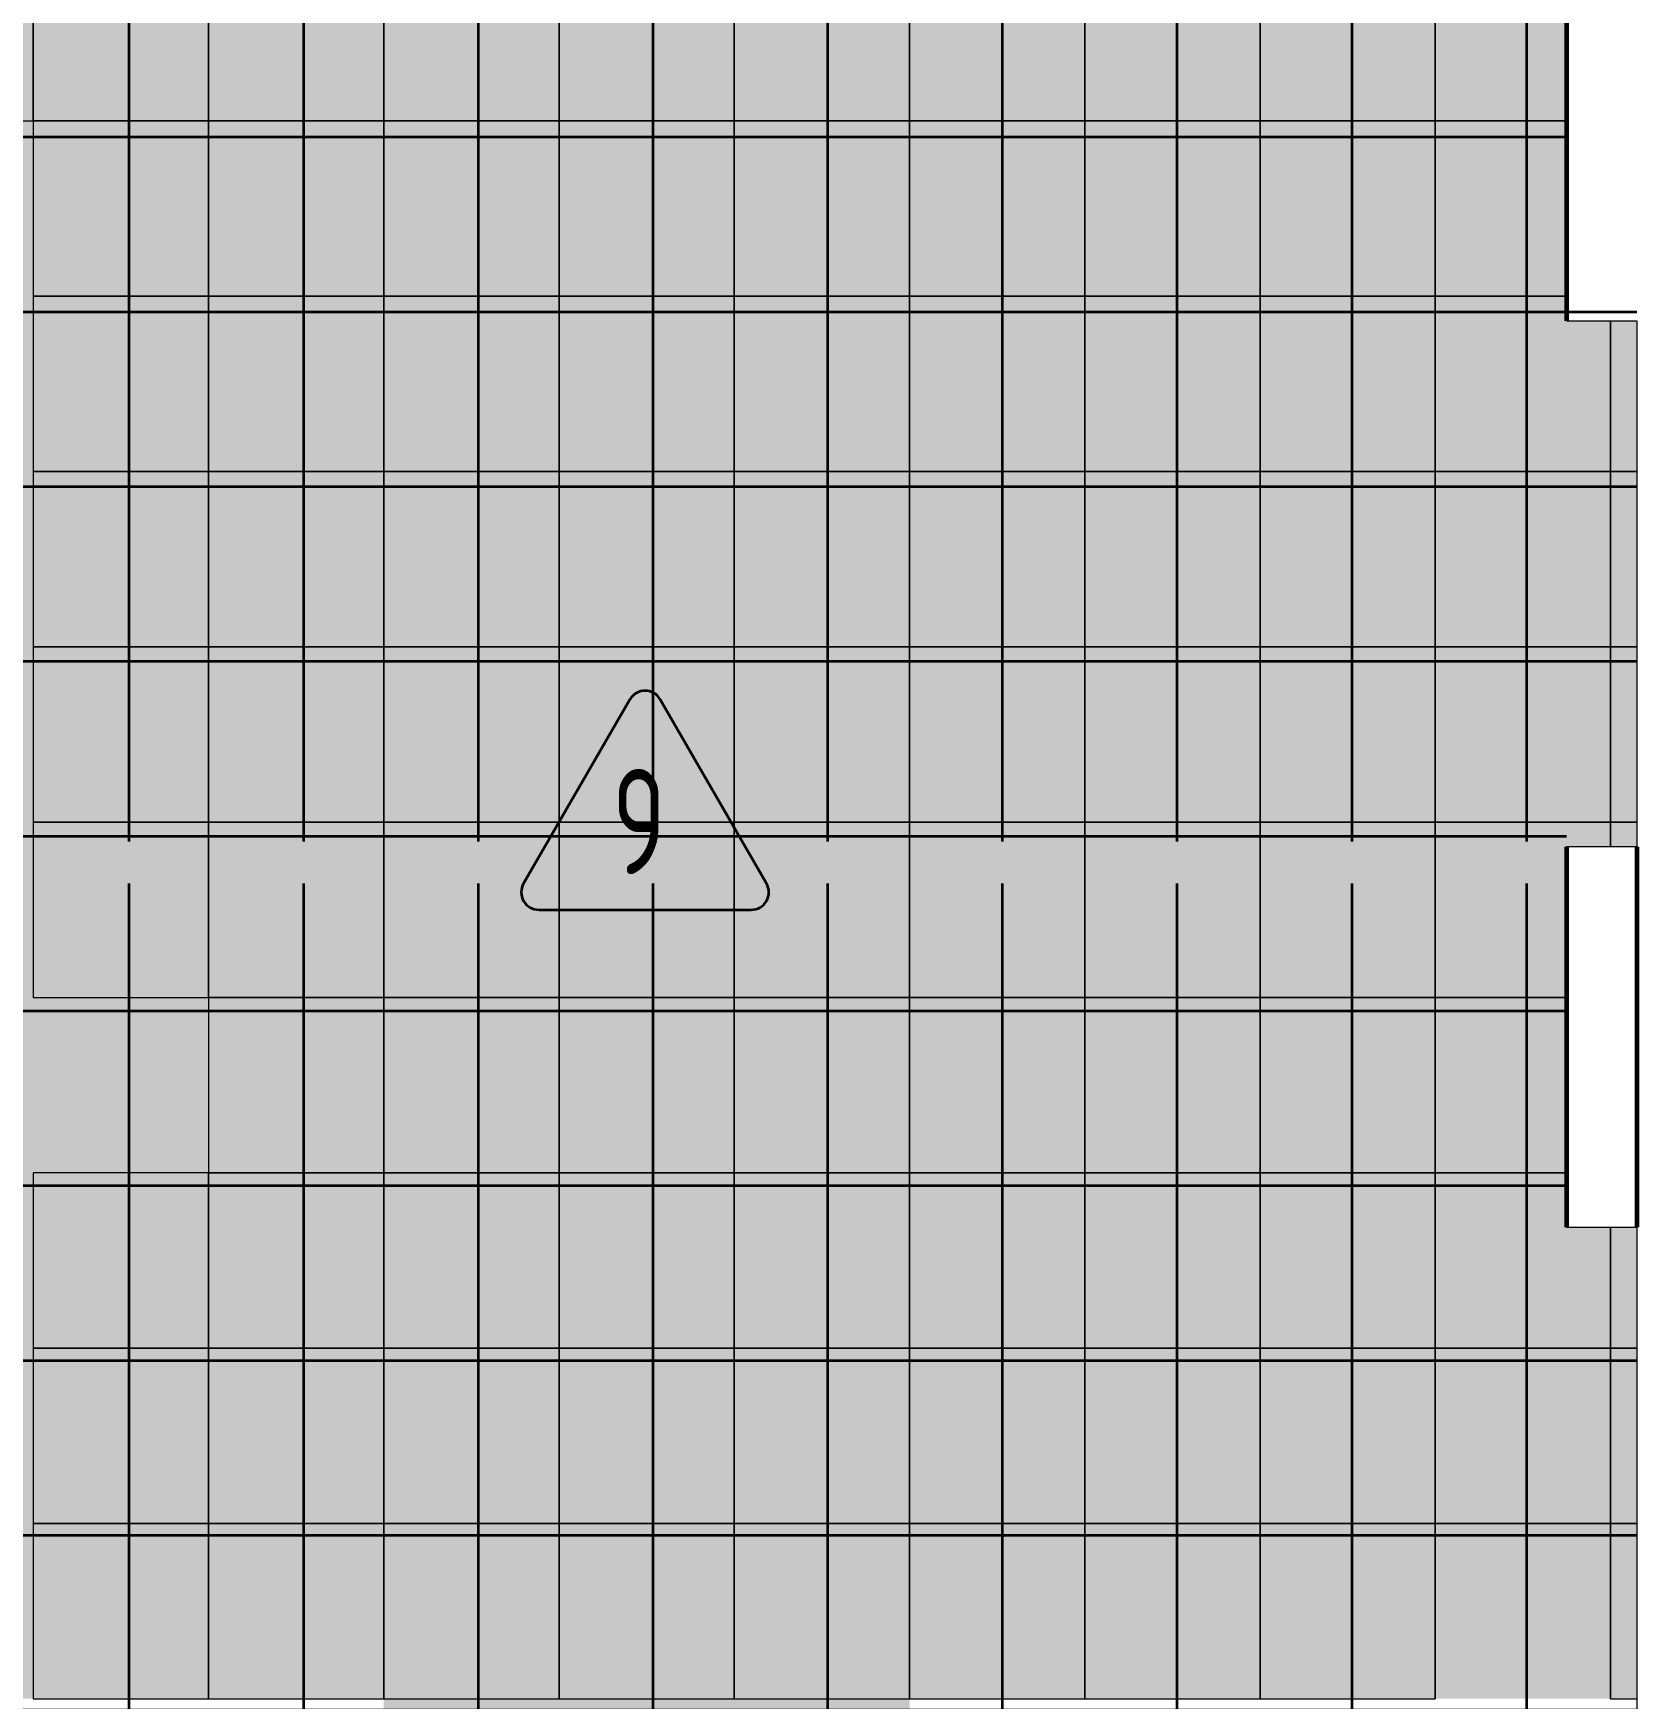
# Model space of a CAD drawing. Header units: millimetres. Extents: x -510890 to 418982, y -118257 to 141350.
# Drawn here: x 206461 to 211036, y -55676 to -50926 of the extents above; entities that cross this region are included whole.
import ezdxf
from ezdxf.enums import TextEntityAlignment as Align

# ---------------------------------------------------------------- set-up
doc = ezdxf.new("R2010")
doc.units = ezdxf.units.MM
doc.layers.add('АР_Площадь контур', color=220, linetype='Continuous', lineweight=35, plot=False)
doc.styles.add('ISOCPEUR', font='isocpeur.ttf', dxfattribs={"height": 800})
pattern_1 = [(90, (139938.06, -126491.3), (-498.475, 0), []), (180, (139938.06, -126491.3), (-6e-14, -498.475), [])]

msp = doc.modelspace()

# ---------------------------------------------------------------- hatches: boundary and pattern name
at = {"layer": 'АР_Площадь контур', "true_color": 0x000000, "transparency": 33554687}
h = msp.add_hatch(dxfattribs=at)
h.set_pattern_fill('ANSI37', color=18, scale=157, angle=45, style=0)
h.set_pattern_definition(pattern_1)
h.paths.add_polyline_path([(210835.5, -53230.6), (204460.5, -53230.6), (204460.5, -44625.2), (210835.5, -44625.2), (210835.5, -48205.6), (210834.3, -48205.6), (210836.7, -49446.1), (210835.5, -49445.1), (210835.5, -51630.6), (211035.5, -51630.6), (211035.5, -53130.6), (210835.5, -53130.6)])
at = {"layer": 'АР_Площадь контур', "lineweight": 5, "ltscale": 300, "true_color": 0xb8b9bc, "transparency": 33554687}
h = msp.add_hatch(color=9, dxfattribs=at)
h.dxf.hatch_style = 1
h.paths.add_polyline_path([(210461, -52175.6), (209961, -52175.6)], flags=17)
h.paths.add_polyline_path([(210461, -51675.6), (209961, -51675.6), (209961, -52175.6), (210461, -52175.6)])
h.paths.add_polyline_path([(209961, -51675.6), (209461, -51675.6), (209461, -52175.6), (209961, -52175.6)])
h.paths.add_polyline_path([(209961, -50675.6), (209461, -50675.6), (209461, -51675.6), (209961, -51675.6)])
h.paths.add_polyline_path([(209461, -51175.6), (208961, -51175.6)], flags=17)
h.paths.add_polyline_path([(209461, -50675.6), (208961, -50675.6), (208961, -51175.6), (209461, -51175.6)])
h.paths.add_polyline_path([(208961, -50675.6), (208461, -50675.6), (208461, -51175.6), (208961, -51175.6)])
h.paths.add_polyline_path([(208961, -49675.6), (208461, -49675.6), (208461, -50675.6), (208961, -50675.6)])
h.paths.add_polyline_path([(208461, -50175.6), (207961, -50175.6)])
h.paths.add_polyline_path([(208461, -49675.6), (207961, -49675.6), (207961, -50175.6), (208461, -50175.6)])
h.paths.add_polyline_path([(207961, -49675.6), (207461, -49675.6), (207461, -50175.6), (207961, -50175.6)])
h.paths.add_polyline_path([(207461, -49175.6), (206961, -49175.6)])
h.paths.add_polyline_path([(206461, -48175.6), (205961, -48175.6)], flags=17)
h = msp.add_hatch(color=9, dxfattribs=at)
h.dxf.hatch_style = 1
h.paths.add_polyline_path([(204961, -49675.6), (204461, -49675.6)], flags=17)
h.paths.add_polyline_path([(205461, -50175.6), (204961, -50175.6), (204961, -50675.6), (205461, -50675.6)])
h.paths.add_polyline_path([(205961, -50175.6), (205461, -50175.6), (205461, -50675.6), (205961, -50675.6)])
h.paths.add_polyline_path([(205961, -50675.6), (205461, -50675.6)], flags=17)
h.paths.add_polyline_path([(206461, -50175.6), (205961, -50175.6), (205961, -51175.6), (206461, -51175.6)])
h.paths.add_polyline_path([(206461, -51175.6), (205961, -51175.6), (205961, -51675.6), (206461, -51675.6)])
h.paths.add_polyline_path([(206961, -51175.6), (206461, -51175.6), (206461, -51675.6), (206961, -51675.6)])
h.paths.add_polyline_path([(206961, -51675.6), (206461, -51675.6)])
h.paths.add_polyline_path([(207461, -51175.6), (206961, -51175.6), (206961, -52175.6), (207461, -52175.6)])
h.paths.add_polyline_path([(207461, -52175.6), (206961, -52175.6), (206961, -52675.6), (207461, -52675.6)])
h.paths.add_polyline_path([(207961, -52175.6), (207461, -52175.6), (207461, -52675.6), (207961, -52675.6)])
h.paths.add_polyline_path([(207961, -52675.6), (207461, -52675.6)], flags=17)
h.paths.add_polyline_path([(208461, -52175.6), (207961, -52175.6), (207961, -53175.6), (208461, -53175.6)])
h.paths.add_polyline_path([(208461, -53175.6), (207961, -53175.6), (207961, -53675.6), (208461, -53675.6)])
h.paths.add_polyline_path([(208961, -53175.6), (208461, -53175.6), (208461, -53675.6), (208961, -53675.6)])
h.paths.add_polyline_path([(208961, -53675.6), (208461, -53675.6)], flags=17)
h.paths.add_polyline_path([(209461, -53175.6), (208961, -53175.6), (208961, -54175.6), (209461, -54175.6)])
h.paths.add_polyline_path([(209461, -54175.6), (208961, -54175.6), (208961, -54675.6), (209461, -54675.6)])
h.paths.add_polyline_path([(209961, -54175.6), (209461, -54175.6), (209461, -54675.6), (209961, -54675.6)])
h.paths.add_polyline_path([(209961, -54675.6), (209961, -55175.6)], flags=17)
h.paths.add_polyline_path([(210461, -54175.6), (209961, -54175.6), (209961, -55175.6), (210461, -55175.6)])
h.paths.add_polyline_path([(210461, -55175.6), (209961, -55175.6), (209961, -55675.6), (210461, -55675.6)])
h.paths.add_polyline_path([(205461, -49675.6), (204961, -49675.6), (204961, -50175.6), (205461, -50175.6)])
at = {"layer": 'АР_Площадь контур', "lineweight": 5, "ltscale": 300, "true_color": 0x828487, "transparency": 33554687}
h = msp.add_hatch(color=252, dxfattribs=at)
h.dxf.hatch_style = 1
h.paths.add_polyline_path([(209961, -55175.6), (209461, -55175.6), (209461, -55675.6), (209961, -55675.6)])
h.paths.add_polyline_path([(209961, -54675.6), (209461, -54675.6), (209461, -55175.6), (209961, -55175.6)])
h.paths.add_polyline_path([(209461, -54675.6), (208961, -54675.6), (208961, -55175.6), (209461, -55175.6)])
h.paths.add_polyline_path([(208961, -54675.6), (208461, -54675.6), (208461, -55175.6), (208961, -55175.6)])
h.paths.add_polyline_path([(208961, -54175.6), (208461, -54175.6), (208461, -54675.6), (208961, -54675.6)])
h.paths.add_polyline_path([(208961, -53675.6), (208461, -53675.6), (208461, -54175.6), (208961, -54175.6)])
h.paths.add_polyline_path([(208461, -53675.6), (207961, -53675.6), (207961, -54175.6), (208461, -54175.6)])
h.paths.add_polyline_path([(207961, -53675.6), (207461, -53675.6), (207461, -54175.6), (207961, -54175.6)])
h.paths.add_polyline_path([(207961, -53175.6), (207461, -53175.6), (207461, -53675.6), (207961, -53675.6)])
h.paths.add_polyline_path([(207961, -52675.6), (207461, -52675.6), (207461, -53175.6), (207961, -53175.6)])
h.paths.add_polyline_path([(207461, -52675.6), (206961, -52675.6), (206961, -53175.6), (207461, -53175.6)])
h.paths.add_polyline_path([(206961, -52675.6), (206461, -52675.6), (206461, -53175.6), (206961, -53175.6)])
h.paths.add_polyline_path([(206961, -52175.6), (206461, -52175.6), (206461, -52675.6), (206961, -52675.6)])
h.paths.add_polyline_path([(206961, -51675.6), (206461, -51675.6), (206461, -52175.6), (206961, -52175.6)])
h.paths.add_polyline_path([(206461, -51675.6), (205961, -51675.6), (205961, -52175.6), (206461, -52175.6)])
h.paths.add_polyline_path([(205961, -51675.6), (205461, -51675.6), (205461, -52175.6), (205961, -52175.6)])
h.paths.add_polyline_path([(205961, -51175.6), (205461, -51175.6), (205461, -51675.6), (205961, -51675.6)])
h.paths.add_polyline_path([(205961, -50675.6), (205461, -50675.6), (205461, -51175.6), (205961, -51175.6)])
h.paths.add_polyline_path([(205461, -50675.6), (204961, -50675.6), (204961, -51175.6), (205461, -51175.6)])
h.paths.add_polyline_path([(204961, -50675.6), (204461, -50675.6), (204461, -51175.6), (204961, -51175.6)])
h.paths.add_polyline_path([(204961, -50175.6), (204461, -50175.6), (204461, -50675.6), (204961, -50675.6)])
h.paths.add_polyline_path([(204961, -49744.8), (204461, -49744.8), (204461, -50175.6), (204961, -50175.6)])
h.paths.add_polyline_path([(204961, -49675.6), (204461, -49675.6), (204461, -49744.8), (204961, -49744.8)])
at = {"layer": 'АР_Площадь контур', "lineweight": 5, "ltscale": 300, "transparency": 33554687}
h = msp.add_hatch(color=252, dxfattribs=at)
h.dxf.hatch_style = 1
h.paths.add_polyline_path([(206961, -50675.6), (206461, -50675.6), (206461, -51175.6), (206961, -51175.6)])
h = msp.add_hatch(color=252, dxfattribs=at)
h.dxf.hatch_style = 1
h.paths.add_polyline_path([(207461, -50675.6), (206961, -50675.6), (206961, -51175.6), (207461, -51175.6)])
h = msp.add_hatch(color=252, dxfattribs=at)
h.dxf.hatch_style = 1
h.paths.add_polyline_path([(207961, -50675.6), (207461, -50675.6), (207461, -51175.6), (207961, -51175.6)])
at = {"layer": 'АР_Площадь контур', "lineweight": 5, "ltscale": 300, "true_color": 0x828487, "transparency": 33554687}
h = msp.add_hatch(color=252, dxfattribs=at)
h.dxf.hatch_style = 1
h.paths.add_polyline_path([(208460.9, -50675.6), (207960.9, -50675.6), (207960.9, -51175.6), (208460.9, -51175.6)])
at = {"layer": 'АР_Площадь контур', "lineweight": 5, "ltscale": 300, "transparency": 33554687}
h = msp.add_hatch(color=252, dxfattribs=at)
h.dxf.hatch_style = 1
h.paths.add_polyline_path([(210461, -50675.6), (209961, -50675.6), (209961, -51175.6), (210461, -51175.6)])
at = {"layer": 'АР_Площадь контур', "lineweight": 5, "ltscale": 300, "true_color": 0x828487, "transparency": 33554687}
h = msp.add_hatch(color=252, dxfattribs=at)
h.dxf.hatch_style = 1
h.paths.add_polyline_path([(210835.5, -51175.6), (210835.5, -50675.6), (210461, -50675.6), (210461, -51175.6)])
at = {"layer": 'АР_Площадь контур', "lineweight": 5, "ltscale": 300, "transparency": 33554687}
h = msp.add_hatch(color=252, dxfattribs=at)
h.dxf.hatch_style = 1
h.paths.add_polyline_path([(204961, -51175.6), (204461, -51175.6), (204461, -51675.6), (204961, -51675.6)])
h.paths.add_polyline_path([(204961, -51675.6), (204461, -51675.6)], flags=17)
h.paths.add_polyline_path([(205461, -51175.6), (204961, -51175.6), (204961, -52175.6), (205461, -52175.6)])
h.paths.add_polyline_path([(205461, -52175.6), (204961, -52175.6), (204961, -52675.6), (205461, -52675.6)])
h.paths.add_polyline_path([(205961, -52175.6), (205461, -52175.6), (205461, -52675.6), (205961, -52675.6)])
h.paths.add_polyline_path([(205961, -52675.6), (205461, -52675.6)], flags=17)
h.paths.add_polyline_path([(206461, -52175.6), (205961, -52175.6), (205961, -53175.6), (206461, -53175.6)])
h.paths.add_polyline_path([(206461, -53175.6), (205961, -53175.6), (205961, -53675.6), (206461, -53675.6)])
h.paths.add_polyline_path([(206961, -53175.6), (206461, -53175.6), (206461, -53675.6), (206961, -53675.6)])
h.paths.add_polyline_path([(206961, -53675.6), (206461, -53675.6)], flags=17)
h.paths.add_polyline_path([(207461, -53175.6), (206961, -53175.6), (206961, -54175.6), (207461, -54175.6)])
h.paths.add_polyline_path([(207461, -54175.6), (206961, -54175.6), (206961, -54675.6), (207461, -54675.6)])
h.paths.add_polyline_path([(207961, -54175.6), (207461, -54175.6), (207461, -54675.6), (207961, -54675.6)])
h.paths.add_polyline_path([(207961, -54675.6), (207461, -54675.6)], flags=17)
h.paths.add_polyline_path([(208461, -54175.6), (207961, -54175.6), (207961, -55175.6), (208461, -55175.6)])
h.paths.add_polyline_path([(208461, -55175.6), (207961, -55175.6), (207961, -55675.6), (208461, -55675.6)])
h.paths.add_polyline_path([(209461, -55175.6), (208461, -55175.6), (208461, -55675.6), (209461, -55675.6)])
h = msp.add_hatch(color=252, dxfattribs=at)
h.dxf.hatch_style = 1
h.paths.add_polyline_path([(207961, -51175.6), (207461, -51175.6), (207461, -51675.6), (207961, -51675.6)])
at = {"layer": 'АР_Площадь контур', "lineweight": 5, "ltscale": 300, "true_color": 0x828487, "transparency": 33554687}
h = msp.add_hatch(color=252, dxfattribs=at)
h.dxf.hatch_style = 1
h.paths.add_polyline_path([(208460.9, -51175.6), (207960.9, -51175.6), (207960.9, -51675.6), (208460.9, -51675.6)])
h = msp.add_hatch(color=252, dxfattribs=at)
h.dxf.hatch_style = 1
h.paths.add_polyline_path([(208960.9, -51175.6), (208460.9, -51175.6), (208460.9, -51675.6), (208960.9, -51675.6)])
h = msp.add_hatch(color=252, dxfattribs=at)
h.dxf.hatch_style = 1
h.paths.add_polyline_path([(209460.9, -51175.6), (208960.9, -51175.6), (208960.9, -51675.6), (209460.9, -51675.6)])
at = {"layer": 'АР_Площадь контур', "lineweight": 5, "ltscale": 300, "transparency": 33554687}
h = msp.add_hatch(color=252, dxfattribs=at)
h.dxf.hatch_style = 1
h.paths.add_polyline_path([(210461, -51175.6), (209961, -51175.6), (209961, -51675.6), (210461, -51675.6)])
h = msp.add_hatch(color=252, dxfattribs=at)
h.dxf.hatch_style = 1
h.paths.add_polyline_path([(210835.5, -51675.6), (210835.5, -51175.6), (210461, -51175.6), (210461, -51675.6)])
at = {"layer": 'АР_Площадь контур', "lineweight": 5, "ltscale": 300, "true_color": 0xb8b9bc, "transparency": 33554687}
h = msp.add_hatch(color=9, dxfattribs=at)
h.dxf.hatch_style = 1
h.paths.add_polyline_path([(207961, -55175.6), (207461, -55175.6), (207461, -55675.6), (207961, -55675.6)])
h.paths.add_polyline_path([(207961, -54675.6), (207461, -54675.6), (207461, -55175.6), (207961, -55175.6)])
h.paths.add_polyline_path([(207461, -54675.6), (206961, -54675.6), (206961, -55175.6), (207461, -55175.6)])
h.paths.add_polyline_path([(206961, -54675.6), (206461, -54675.6), (206461, -55175.6), (206961, -55175.6)])
h.paths.add_polyline_path([(206961, -54175.6), (206461, -54175.6), (206461, -54675.6), (206961, -54675.6)])
h.paths.add_polyline_path([(206961, -53675.6), (206461, -53675.6), (206461, -54175.6), (206961, -54175.6)])
h.paths.add_polyline_path([(206461, -53675.6), (205961, -53675.6), (205961, -54175.6), (206461, -54175.6)])
h.paths.add_polyline_path([(205961, -53675.6), (205461, -53675.6), (205461, -54175.6), (205961, -54175.6)])
h.paths.add_polyline_path([(205961, -53175.6), (205461, -53175.6), (205461, -53675.6), (205961, -53675.6)])
h.paths.add_polyline_path([(205961, -52675.6), (205461, -52675.6), (205461, -53175.6), (205961, -53175.6)])
h.paths.add_polyline_path([(205461, -52675.6), (204961, -52675.6), (204961, -53175.6), (205461, -53175.6)])
h.paths.add_polyline_path([(204961, -52675.6), (204461, -52675.6), (204461, -53175.6), (204961, -53175.6)])
h.paths.add_polyline_path([(204961, -52175.6), (204461, -52175.6), (204461, -52675.6), (204961, -52675.6)])
h.paths.add_polyline_path([(204961, -51675.6), (204461, -51675.6), (204461, -52175.6), (204961, -52175.6)])
at = {"layer": 'АР_Площадь контур', "lineweight": 5, "ltscale": 300, "transparency": 33554687}
h = msp.add_hatch(color=252, dxfattribs=at)
h.dxf.hatch_style = 1
h.paths.add_polyline_path([(207961, -51675.6), (207461, -51675.6), (207461, -52175.6), (207961, -52175.6)])
h = msp.add_hatch(color=252, dxfattribs=at)
h.dxf.hatch_style = 1
h.paths.add_polyline_path([(208461, -51675.6), (207961, -51675.6), (207961, -52175.6), (208461, -52175.6)])
h = msp.add_hatch(color=252, dxfattribs=at)
h.dxf.hatch_style = 1
h.paths.add_polyline_path([(208961, -51675.6), (208461, -51675.6), (208461, -52175.6), (208961, -52175.6)])
at = {"layer": 'АР_Площадь контур', "lineweight": 5, "ltscale": 300, "true_color": 0x828487, "transparency": 33554687}
h = msp.add_hatch(color=252, dxfattribs=at)
h.dxf.hatch_style = 1
h.paths.add_polyline_path([(209460.9, -51675.6), (208960.9, -51675.6), (208960.9, -52175.6), (209460.9, -52175.6)])
at = {"layer": 'АР_Площадь контур', "lineweight": 5, "ltscale": 300, "true_color": 0xb8b9bc, "transparency": 33554687}
h = msp.add_hatch(color=9, dxfattribs=at)
h.dxf.hatch_style = 1
h.paths.add_polyline_path([(210835.5, -51745.5), (210835.5, -51675.6), (210461, -51675.6), (210461, -52175.6), (210961, -52175.6), (210961, -51745.5)])
at = {"layer": 'АР_Площадь контур', "lineweight": 5, "ltscale": 300, "transparency": 33554687}
h = msp.add_hatch(color=252, dxfattribs=at)
h.dxf.hatch_style = 1
h.paths.add_polyline_path([(211035.5, -51745.5), (210961, -51745.5), (210961, -52175.6), (211035.5, -52175.6)])
h = msp.add_hatch(color=252, dxfattribs=at)
h.dxf.hatch_style = 1
h.paths.add_polyline_path([(208961, -52175.6), (208461, -52175.6), (208461, -52675.6), (208961, -52675.6)])
at = {"layer": 'АР_Площадь контур', "lineweight": 5, "ltscale": 300, "true_color": 0x828487, "transparency": 33554687}
h = msp.add_hatch(color=252, dxfattribs=at)
h.dxf.hatch_style = 1
h.paths.add_polyline_path([(209460.9, -52175.6), (208960.9, -52175.6), (208960.9, -52675.6), (209460.9, -52675.6)])
h = msp.add_hatch(color=252, dxfattribs=at)
h.dxf.hatch_style = 1
h.paths.add_polyline_path([(209960.9, -52175.6), (209460.9, -52175.6), (209460.9, -52675.6), (209960.9, -52675.6)])
h = msp.add_hatch(color=252, dxfattribs=at)
h.dxf.hatch_style = 1
h.paths.add_polyline_path([(210460.9, -52175.6), (209960.9, -52175.6), (209960.9, -52675.6), (210460.9, -52675.6)])
at = {"layer": 'АР_Площадь контур', "lineweight": 5, "ltscale": 300, "true_color": 0xb8b9bc, "transparency": 33554687}
h = msp.add_hatch(color=9, dxfattribs=at)
h.dxf.hatch_style = 1
h.paths.add_polyline_path([(210961, -52175.6), (210461, -52175.6), (210461, -52675.6), (210961, -52675.6)])
at = {"layer": 'АР_Площадь контур', "lineweight": 5, "ltscale": 300, "transparency": 33554687}
h = msp.add_hatch(color=252, dxfattribs=at)
h.dxf.hatch_style = 1
h.paths.add_polyline_path([(211035.5, -52675.6), (211035.5, -52175.6), (210961, -52175.6), (210961, -52675.6)])
h = msp.add_hatch(color=252, dxfattribs=at)
h.dxf.hatch_style = 1
h.paths.add_polyline_path([(208961, -52675.6), (208461, -52675.6), (208461, -53175.6), (208961, -53175.6)])
h = msp.add_hatch(color=252, dxfattribs=at)
h.dxf.hatch_style = 1
h.paths.add_polyline_path([(209461, -52675.6), (208961, -52675.6), (208961, -53175.6), (209461, -53175.6)])
h = msp.add_hatch(color=252, dxfattribs=at)
h.dxf.hatch_style = 1
h.paths.add_polyline_path([(209961, -52675.6), (209461, -52675.6), (209461, -53175.6), (209961, -53175.6)])
at = {"layer": 'АР_Площадь контур', "lineweight": 5, "ltscale": 300, "true_color": 0x828487, "transparency": 33554687}
h = msp.add_hatch(color=252, dxfattribs=at)
h.dxf.hatch_style = 1
h.paths.add_polyline_path([(210460.9, -52675.6), (209960.9, -52675.6), (209960.9, -53175.6), (210460.9, -53175.6)])
at = {"layer": 'АР_Площадь контур', "lineweight": 5, "ltscale": 300, "true_color": 0xb8b9bc, "transparency": 33554687}
h = msp.add_hatch(color=9, dxfattribs=at)
h.dxf.hatch_style = 1
h.paths.add_polyline_path([(210961, -52675.6), (210461, -52675.6), (210461, -53175.6), (210961, -53175.6)])
h = msp.add_hatch(color=9, dxfattribs=at)
h.dxf.hatch_style = 1
h.paths.add_polyline_path([(211035.5, -53175.6), (211035.5, -52675.6), (210961, -52675.6), (210961, -53175.6)])
at = {"layer": 'АР_Площадь контур', "lineweight": 5, "ltscale": 300, "true_color": 0x828487, "transparency": 33554687}
h = msp.add_hatch(color=252, dxfattribs=at)
h.dxf.hatch_style = 1
h.paths.add_polyline_path([(204961, -53675.6), (204461, -53675.6)])
h.paths.add_polyline_path([(205461, -53175.6), (204961, -53175.6), (204961, -54175.6), (205461, -54175.6)])
h.paths.add_polyline_path([(205461, -54175.6), (204961, -54175.6), (204961, -54675.6), (205461, -54675.6)])
h.paths.add_polyline_path([(206461, -54175.6), (205461, -54175.6), (205461, -54675.6), (206461, -54675.6)])
h.paths.add_polyline_path([(204961, -53175.6), (204461, -53175.6), (204461, -53675.6), (204961, -53675.6)])
h.paths.add_polyline_path([(205961, -54675.6), (205961, -55175.6)], flags=17)
h.paths.add_polyline_path([(206461, -54728.1), (206461, -54675.6), (206124.9, -54675.6), (205961, -54675.6), (205961, -55175.6), (206461, -55175.6)])
h.paths.add_polyline_path([(206461, -55175.6), (205961, -55175.6), (205961, -55675.6), (206461, -55675.6)])
h.paths.add_polyline_path([(207461, -55175.6), (206461, -55175.6), (206461, -55675.6), (207461, -55675.6)])
at = {"layer": 'АР_Площадь контур', "lineweight": 5, "ltscale": 300, "transparency": 33554687}
h = msp.add_hatch(color=252, dxfattribs=at)
h.dxf.hatch_style = 1
h.paths.add_polyline_path([(209961, -53175.6), (209461, -53175.6), (209461, -53675.6), (209961, -53675.6)])
at = {"layer": 'АР_Площадь контур', "lineweight": 5, "ltscale": 300, "true_color": 0x828487, "transparency": 33554687}
h = msp.add_hatch(color=252, dxfattribs=at)
h.dxf.hatch_style = 1
h.paths.add_polyline_path([(210460.9, -53175.6), (209960.9, -53175.6), (209960.9, -53675.6), (210460.9, -53675.6)])
h = msp.add_hatch(color=252, dxfattribs=at)
h.dxf.hatch_style = 1
h.paths.add_polyline_path([(210835.5, -53675.6), (210835.5, -53245.5), (210961, -53245.5), (210961, -53175.6), (210461, -53175.6), (210461, -53675.6)])
h = msp.add_hatch(color=252, dxfattribs=at)
h.dxf.hatch_style = 1
h.paths.add_polyline_path([(210961, -53245.5), (211035.5, -53245.5), (211035.5, -53175.6), (210961, -53175.6)])
at = {"layer": 'АР_Площадь контур', "true_color": 0x000000, "transparency": 33554687}
h = msp.add_hatch(dxfattribs=at)
h.set_pattern_fill('ANSI37', color=18, scale=157, angle=45, style=0)
h.set_pattern_definition(pattern_1)
h.paths.add_polyline_path([(210835.5, -61675.6), (204460.5, -61675.6), (204460.5, -53350.6), (210835.5, -53350.6), (210835.5, -54406.9), (211035.5, -54406.9), (211035.5, -55906.9), (210835.5, -55906.9)])
at = {"layer": 'АР_Площадь контур', "lineweight": 5, "ltscale": 300, "transparency": 33554687}
h = msp.add_hatch(color=252, dxfattribs=at)
h.dxf.hatch_style = 1
h.paths.add_polyline_path([(209961, -53675.6), (209461, -53675.6), (209461, -54175.6), (209961, -54175.6)])
h = msp.add_hatch(color=252, dxfattribs=at)
h.dxf.hatch_style = 1
h.paths.add_polyline_path([(210461, -53675.6), (209961, -53675.6), (209961, -54175.6), (210461, -54175.6)])
h = msp.add_hatch(color=252, dxfattribs=at)
h.dxf.hatch_style = 1
h.paths.add_polyline_path([(210961, -54330.7), (210835.5, -54330.7), (210835.5, -53675.6), (210461, -53675.6), (210461, -54675.6), (210961, -54675.6)])
at = {"layer": 'АР_Площадь контур', "lineweight": 5, "ltscale": 300, "true_color": 0xb8b9bc, "transparency": 33554687}
h = msp.add_hatch(color=9, dxfattribs=at)
h.dxf.hatch_style = 1
h.paths.add_polyline_path([(210461, -58175.6), (209961, -58175.6)], flags=17)
h.paths.add_polyline_path([(210461, -57675.6), (209961, -57675.6), (209961, -58175.6), (210461, -58175.6)])
h.paths.add_polyline_path([(209961, -57675.6), (209461, -57675.6), (209461, -58175.6), (209961, -58175.6)])
h.paths.add_polyline_path([(209961, -56675.6), (209461, -56675.6), (209461, -57675.6), (209961, -57675.6)])
h.paths.add_polyline_path([(209461, -57175.6), (208961, -57175.6)], flags=17)
h.paths.add_polyline_path([(209461, -56675.6), (208961, -56675.6), (208961, -57175.6), (209461, -57175.6)])
h.paths.add_polyline_path([(208961, -56675.6), (208461, -56675.6), (208461, -57175.6), (208961, -57175.6)])
h.paths.add_polyline_path([(208961, -55675.6), (208461, -55675.6), (208461, -56675.6), (208961, -56675.6)])
h.paths.add_polyline_path([(208461, -56175.6), (207961, -56175.6)])
h.paths.add_polyline_path([(208461, -55675.6), (207961, -55675.6), (207961, -56175.6), (208461, -56175.6)])
h.paths.add_polyline_path([(207961, -55675.6), (207461, -55675.6), (207461, -56175.6), (207961, -56175.6)])
h.paths.add_polyline_path([(207461, -55175.6), (206961, -55175.6)])
h.paths.add_polyline_path([(206461, -54175.6), (205961, -54175.6)], flags=17)
at = {"layer": 'АР_Площадь контур', "lineweight": 5, "ltscale": 300, "true_color": 0x828487, "transparency": 33554687}
h = msp.add_hatch(color=252, dxfattribs=at)
h.dxf.hatch_style = 1
h.paths.add_polyline_path([(211035.5, -54675.6), (211035.5, -54330.7), (210961, -54330.7), (210961, -54675.6)])
at = {"layer": 'АР_Площадь контур', "lineweight": 5, "ltscale": 300, "transparency": 33554687}
h = msp.add_hatch(color=252, dxfattribs=at)
h.dxf.hatch_style = 1
h.paths.add_polyline_path([(210961, -54675.6), (210461, -54675.6), (210461, -55175.6), (210961, -55175.6)])
h = msp.add_hatch(color=252, dxfattribs=at)
h.dxf.hatch_style = 1
h.paths.add_polyline_path([(211035.5, -55175.6), (211035.5, -54675.6), (210961, -54675.6), (210961, -55175.6)])
at = {"layer": 'АР_Площадь контур', "lineweight": 5, "ltscale": 300, "true_color": 0xc7c8ca, "transparency": 33554687}
h = msp.add_hatch(color=9, dxfattribs=at)
h.dxf.hatch_style = 1
h.paths.add_polyline_path([(211035.5, -55675.6), (211035.5, -55175.6), (210461, -55175.6), (210461, -55326.9), (210460.7, -55675.5), (210860.6, -55675.6)])

# ---------------------------------------------------------------- linework, layer by layer
at = {"layer": 'АР_Площадь контур', "lineweight": 5, "ltscale": 300}
msp.add_lwpolyline([(204460.5, -44625.3), (210835.5, -44625.3), (210835.5, -48205.6), (210835.5, -51745.5), (211035.5, -51745.5), (211035.5, -53245.5), (210835.5, -53245.5), (210835.5, -54330.7), (211035.5, -54330.7), (211035.5, -55830.7), (210835.5, -55830.7), (210835.5, -61675.6), (204560.5, -61675.6), (204560.5, -61675.6), (204460.7, -61675.6)], close=True, dxfattribs=at)
at = {"layer": 'АР_Площадь контур', "lineweight": 60}
for points in [[(204461, -44625.3), (210835.5, -44625.3), (210835.5, -51745.5)], [(210835.5, -53245.5), (210835.5, -54330.7)], [(211035.5, -53245.5), (211035.5, -54330.7)]]:
    msp.add_lwpolyline(points, dxfattribs=at)
at = {"layer": 'АР_Площадь контур', "lineweight": 5, "ltscale": 300}
for points in [[(206461, -51175.6), (206461, -50675.6), (205961, -50675.6), (205961, -51175.6), (206461, -51175.6)], [(206961, -51175.6), (206961, -50675.6), (206461, -50675.6), (206461, -51175.6), (206961, -51175.6)], [(207461, -51175.6), (207461, -50675.6), (206961, -50675.6), (206961, -51175.6), (207461, -51175.6)], [(207961, -51175.6), (207961, -50675.6), (207461, -50675.6), (207461, -51175.6), (207961, -51175.6)], [(208461, -51175.6), (208461, -50675.6), (207961, -50675.6), (207961, -51175.6), (208461, -51175.6)], [(208961, -51175.6), (208961, -50675.6), (208461, -50675.6), (208461, -51175.6), (208961, -51175.6)], [(209461, -51175.6), (209461, -50675.6), (208961, -50675.6), (208961, -51175.6), (209461, -51175.6)], [(209961, -51175.6), (209961, -50675.6), (209461, -50675.6), (209461, -51175.6), (209961, -51175.6)], [(210461, -51175.6), (210461, -50675.6), (209961, -50675.6), (209961, -51175.6), (210461, -51175.6)], [(210835.5, -50675.6), (210461, -50675.6), (210461, -51175.6), (210835.5, -51175.6)], [(206961, -51675.6), (206961, -51175.6), (206461, -51175.6), (206461, -51675.6), (206961, -51675.6)], [(207461, -51675.6), (207461, -51175.6), (206961, -51175.6), (206961, -51675.6), (207461, -51675.6)], [(207961, -51675.6), (207961, -51175.6), (207461, -51175.6), (207461, -51675.6), (207961, -51675.6)], [(208461, -51675.6), (208461, -51175.6), (207961, -51175.6), (207961, -51675.6), (208461, -51675.6)], [(208961, -51675.6), (208961, -51175.6), (208461, -51175.6), (208461, -51675.6), (208961, -51675.6)], [(209461, -51675.6), (209461, -51175.6), (208961, -51175.6), (208961, -51675.6), (209461, -51675.6)], [(209961, -51675.6), (209961, -51175.6), (209461, -51175.6), (209461, -51675.6), (209961, -51675.6)], [(210461, -51675.6), (210461, -51175.6), (209961, -51175.6), (209961, -51675.6), (210461, -51675.6)], [(210835.5, -51175.6), (210461, -51175.6), (210461, -51675.6), (210835.5, -51675.6)], [(206961, -52175.6), (206961, -51675.6), (206461, -51675.6), (206461, -52175.6), (206961, -52175.6)], [(207461, -52175.6), (207461, -51675.6), (206961, -51675.6), (206961, -52175.6), (207461, -52175.6)], [(207961, -52175.6), (207961, -51675.6), (207461, -51675.6), (207461, -52175.6), (207961, -52175.6)], [(208461, -52175.6), (208461, -51675.6), (207961, -51675.6), (207961, -52175.6), (208461, -52175.6)], [(208961, -52175.6), (208961, -51675.6), (208461, -51675.6), (208461, -52175.6), (208961, -52175.6)], [(209461, -52175.6), (209461, -51675.6), (208961, -51675.6), (208961, -52175.6), (209461, -52175.6)], [(209961, -52175.6), (209961, -51675.6), (209461, -51675.6), (209461, -52175.6), (209961, -52175.6)], [(210461, -52175.6), (210461, -51675.6), (209961, -51675.6), (209961, -52175.6), (210461, -52175.6)], [(210835.5, -51675.6), (210461, -51675.6), (210461, -52175.6), (210961, -52175.6)], [(210961, -52175.6), (210961, -51745.5)], [(210961, -51745.5), (210961, -52175.6), (211035.5, -52175.6)], [(206961, -52675.6), (206961, -52175.6), (206461, -52175.6), (206461, -52675.6), (206961, -52675.6)], [(207461, -52675.6), (207461, -52175.6), (206961, -52175.6), (206961, -52675.6), (207461, -52675.6)], [(207961, -52675.6), (207961, -52175.6), (207461, -52175.6), (207461, -52675.6), (207961, -52675.6)], [(208461, -52675.6), (208461, -52175.6), (207961, -52175.6), (207961, -52675.6), (208461, -52675.6)], [(208961, -52675.6), (208961, -52175.6), (208461, -52175.6), (208461, -52675.6), (208961, -52675.6)], [(209461, -52675.6), (209461, -52175.6), (208961, -52175.6), (208961, -52675.6), (209461, -52675.6)], [(209961, -52675.6), (209961, -52175.6), (209461, -52175.6), (209461, -52675.6), (209961, -52675.6)], [(210461, -52675.6), (210461, -52175.6), (209961, -52175.6), (209961, -52675.6), (210461, -52675.6)], [(210961, -52675.6), (210961, -52175.6), (210461, -52175.6), (210461, -52675.6), (210961, -52675.6)], [(211035.5, -52175.6), (210961, -52175.6), (210961, -52675.6), (211035.5, -52675.6)], [(206961, -53175.6), (206961, -52675.6), (206461, -52675.6), (206461, -53175.6), (206961, -53175.6)], [(207461, -53175.6), (207461, -52675.6), (206961, -52675.6), (206961, -53175.6), (207461, -53175.6)], [(207961, -53175.6), (207961, -52675.6), (207461, -52675.6), (207461, -53175.6), (207961, -53175.6)], [(208461, -53175.6), (208461, -52675.6), (207961, -52675.6), (207961, -53175.6), (208461, -53175.6)], [(208961, -53175.6), (208961, -52675.6), (208461, -52675.6), (208461, -53175.6), (208961, -53175.6)], [(209461, -53175.6), (209461, -52675.6), (208961, -52675.6), (208961, -53175.6), (209461, -53175.6)], [(209961, -53175.6), (209961, -52675.6), (209461, -52675.6), (209461, -53175.6), (209961, -53175.6)], [(210461, -53175.6), (210461, -52675.6), (209961, -52675.6), (209961, -53175.6), (210461, -53175.6)], [(210961, -53175.6), (210961, -52675.6), (210461, -52675.6), (210461, -53175.6), (210961, -53175.6)], [(211035.5, -52675.6), (210961, -52675.6), (210961, -53175.6), (211035.5, -53175.6)], [(206961, -53675.6), (206961, -53175.6), (206461, -53175.6), (206461, -53675.6), (206961, -53675.6)], [(207461, -53675.6), (207461, -53175.6), (206961, -53175.6), (206961, -53675.6), (207461, -53675.6)], [(207961, -53675.6), (207961, -53175.6), (207461, -53175.6), (207461, -53675.6), (207961, -53675.6)], [(208461, -53675.6), (208461, -53175.6), (207961, -53175.6), (207961, -53675.6), (208461, -53675.6)], [(208961, -53675.6), (208961, -53175.6), (208461, -53175.6), (208461, -53675.6), (208961, -53675.6)], [(209461, -53675.6), (209461, -53175.6), (208961, -53175.6), (208961, -53675.6), (209461, -53675.6)], [(209961, -53675.6), (209961, -53175.6), (209461, -53175.6), (209461, -53675.6), (209961, -53675.6)], [(210461, -53675.6), (210461, -53175.6), (209961, -53175.6), (209961, -53675.6), (210461, -53675.6)], [(210961, -53245.5), (210961, -53175.6), (210461, -53175.6), (210461, -53675.6), (210835.5, -53675.6)], [(211035.5, -53175.6), (210961, -53175.6), (210961, -53245.5)], [(207461, -54175.6), (207461, -53675.6), (206961, -53675.6), (206961, -54175.6), (207461, -54175.6)], [(207961, -54175.6), (207961, -53675.6), (207461, -53675.6), (207461, -54175.6), (207961, -54175.6)], [(208461, -54175.6), (208461, -53675.6), (207961, -53675.6), (207961, -54175.6), (208461, -54175.6)], [(208961, -54175.6), (208961, -53675.6), (208461, -53675.6), (208461, -54175.6), (208961, -54175.6)], [(209461, -54175.6), (209461, -53675.6), (208961, -53675.6), (208961, -54175.6), (209461, -54175.6)], [(209961, -54175.6), (209961, -53675.6), (209461, -53675.6), (209461, -54175.6), (209961, -54175.6)], [(210461, -54175.6), (210461, -53675.6), (209961, -53675.6), (209961, -54175.6), (210461, -54175.6)], [(210835.5, -53675.6), (210461, -53675.6), (210461, -54175.6), (210835.5, -54175.6)], [(206961, -54675.6), (206961, -54175.6), (206461, -54175.6), (206461, -54675.6), (206961, -54675.6)], [(207461, -54675.6), (207461, -54175.6), (206961, -54175.6), (206961, -54675.6), (207461, -54675.6)], [(207961, -54675.6), (207961, -54175.6), (207461, -54175.6), (207461, -54675.6), (207961, -54675.6)], [(208461, -54675.6), (208461, -54175.6), (207961, -54175.6), (207961, -54675.6), (208461, -54675.6)], [(208961, -54675.6), (208961, -54175.6), (208461, -54175.6), (208461, -54675.6), (208961, -54675.6)], [(209461, -54675.6), (209461, -54175.6), (208961, -54175.6), (208961, -54675.6), (209461, -54675.6)], [(209961, -54675.6), (209961, -54175.6), (209461, -54175.6), (209461, -54675.6), (209961, -54675.6)], [(210461, -54675.6), (210461, -54175.6), (209961, -54175.6), (209961, -54675.6), (210461, -54675.6)], [(210835.5, -54175.6), (210461, -54175.6), (210461, -54675.6), (210961, -54675.6)], [(210961, -54675.6), (210961, -54330.7)], [(210961, -54330.7), (210961, -54675.6), (211035.5, -54675.6)], [(206961, -55175.6), (206961, -54675.6), (206461, -54675.6), (206461, -55175.6), (206961, -55175.6)], [(207461, -55175.6), (207461, -54675.6), (206961, -54675.6), (206961, -55175.6), (207461, -55175.6)], [(207961, -55175.6), (207961, -54675.6), (207461, -54675.6), (207461, -55175.6), (207961, -55175.6)], [(208461, -55175.6), (208461, -54675.6), (207961, -54675.6), (207961, -55175.6), (208461, -55175.6)], [(208961, -55175.6), (208961, -54675.6), (208461, -54675.6), (208461, -55175.6), (208961, -55175.6)], [(209461, -55175.6), (209461, -54675.6), (208961, -54675.6), (208961, -55175.6), (209461, -55175.6)], [(209961, -55175.6), (209961, -54675.6), (209461, -54675.6), (209461, -55175.6), (209961, -55175.6)], [(210461, -55175.6), (210461, -54675.6), (209961, -54675.6), (209961, -55175.6), (210461, -55175.6)], [(210961, -55175.6), (210961, -54675.6), (210461, -54675.6), (210461, -55175.6), (210961, -55175.6)], [(211035.5, -54675.6), (210961, -54675.6), (210961, -55175.6), (211035.5, -55175.6)], [(206961, -55675.6), (206961, -55175.6), (206461, -55175.6), (206461, -55675.6), (206961, -55675.6)], [(207461, -55675.6), (207461, -55175.6), (206961, -55175.6), (206961, -55675.6), (207461, -55675.6)], [(207961, -55675.6), (207961, -55175.6), (207461, -55175.6), (207461, -55675.6), (207961, -55675.6)], [(208461, -55675.6), (208461, -55175.6), (207961, -55175.6), (207961, -55675.6), (208461, -55675.6)], [(208961, -55675.6), (208961, -55175.6), (208461, -55175.6), (208461, -55675.6), (208961, -55675.6)], [(209461, -55675.6), (209461, -55175.6), (208961, -55175.6), (208961, -55675.6), (209461, -55675.6)], [(209961, -55675.6), (209961, -55175.6), (209461, -55175.6), (209461, -55675.6), (209961, -55675.6)], [(210461, -55675.6), (210461, -55175.6), (209961, -55175.6), (209961, -55675.6), (210461, -55675.6)], [(210961, -55675.6), (210961, -55175.6), (210461, -55175.6), (210461, -55675.6)], [(211035.5, -55175.6), (210961, -55175.6), (210961, -55675.6), (211035.5, -55675.6)]]:
    msp.add_lwpolyline(points, dxfattribs=at)
at = {"layer": 'АР_Площадь контур', "linetype": 'Continuous'}
msp.add_lwpolyline([(207903.2, -53425.6), (208509.5, -53425.6, 0.577349), (208552.8, -53350.6), (208249.6, -52825.6, 0.577354), (208163, -52825.6), (207859.9, -53350.6, 0.577349), (207903.2, -53425.6, 0.000002)], format="xyb", dxfattribs=at)

# ---------------------------------------------------------------- texts
at = {"layer": 'АР_Площадь контур', "linetype": 'Continuous', "style": 'ISOCPEUR', "width": 0.7}
msp.add_text('9', height=300, dxfattribs=at).set_placement((208189.7, -53323.9), align=Align.CENTER)

doc.saveas('drawing.dxf')
